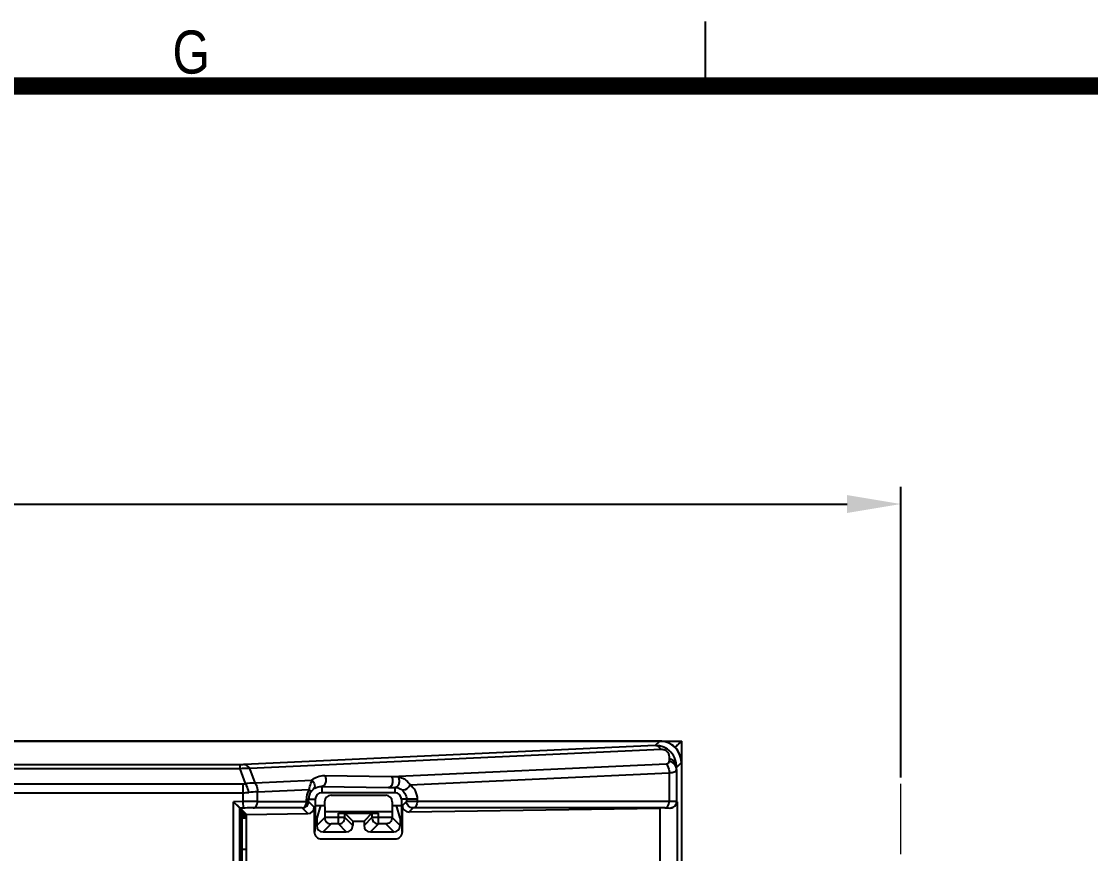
# Model space of a CAD drawing. Header units: millimetres. Extents: x 509 to 2357, y -197 to 647.
# Drawn here: x 2121.42 to 2171.08, y 608.11 to 646.76 of the extents above; entities that cross this region are included whole.
import ezdxf

# ---------------------------------------------------------------- set-up
doc = ezdxf.new("R2010")
doc.units = ezdxf.units.MM
doc.header["$PDMODE"] = 3
doc.header["$PDSIZE"] = 0.7
doc.linetypes.add('CENTER', pattern=[17.8, 10.75, -2.35, 2.35, -2.35])
doc.layers.get('0').update_dxf_attribs({"linetype": 'CONTINUOUS'})
doc.layers.get('Defpoints').update_dxf_attribs({"linetype": 'CONTINUOUS'})
doc.layers.add('3', color=112, linetype='CENTER', lineweight=15)
doc.layers.add('Dim', color=1, linetype='CONTINUOUS')
doc.layers.add('SU', color=7, linetype='CONTINUOUS')
doc.styles.add('OMI-1', font='arial.ttf', dxfattribs={"oblique": 1, "height": 3})
doc.styles.get("Standard").update_dxf_attribs({"font": 'gulim.ttc', "width": 0.8})
doc.dimstyles.new('1', dxfattribs={"dimtxt": 5, "dimasz": 2.5, "dimexe": 0.8, "dimexo": 0.3, "dimgap": 0.5, "dimtad": 1, "dimtoh": 1, "dimdec": 1, "dimzin": 0, "dimdsep": 46, "dimtxsty": 'OMI-1', "dimcen": 0, "dimclrd": 256, "dimclre": 256, "dimclrt": 256, "dimadec": 0, "dimazin": 0, "dimtfac": 0.8, "dimtdec": 1, "dimtix": 1, "dimtmove": 0, "dimatfit": 3, "dimfxl": 1, "dimtolj": 1, "dimtzin": 0, "dimarcsym": 0})

# ---------------------------------------------------------------- blocks, each defined once
blk = doc.blocks.new('*D4173')
at = {"layer": 'Defpoints', "color": 0}
for p in [(2162.271, 624.344), (1967.871, 611.35), (2162.271, 611.35)]:
    blk.add_point(p, dxfattribs=at)
at = {"layer": 'Dim', "lineweight": -2}
for p, q in [((1967.871, 611.65), (1967.871, 625.144)), ((2162.271, 611.65), (2162.271, 625.144)), ((1970.371, 624.344), (2159.771, 624.344))]:
    blk.add_line(p, q, dxfattribs=at)
at = {"layer": 'Dim'}
for points in [[(1970.371, 624.76), (1970.371, 623.927), (1967.871, 624.344)], [(2159.771, 623.927), (2159.771, 624.76), (2162.271, 624.344)]]:
    blk.add_solid(points, dxfattribs=at)
at = {"layer": 'Dim', "insert": (2065.071, 626.375), "char_height": 3, "attachment_point": 5, "style": 'OMI-1'}
blk.add_mtext('\\A1;194.4', dxfattribs=at)

msp = doc.modelspace()

# ---------------------------------------------------------------- linework, layer by layer
msp.add_line((2153.191, 643.759), (2153.191, 646.759))
at = {"color": 7, "linetype": 'Continuous'}
for p, q in [((2093.541, 613.335), (2152.071, 613.335)), ((2150.861, 613.124), (2131.76, 612.24)), ((2151.136, 612.94), (2132.036, 612.057)), ((2150.861, 613.124), (2151.073, 613.335)), ((2152.071, 613.335), (2151.779, 613.043)), ((2151.956, 613.221), (2151.926, 613.19)), ((2152.071, 613.335), (2152.071, 607.258)), ((2151.518, 612.416), (2151.526, 612.531)), ((2131.577, 612.237), (2094.653, 612.237)), ((2131.577, 612.05), (2094.744, 612.05)), ((2131.577, 612.05), (2131.577, 612.237)), ((2131.824, 611.364), (2131.577, 612.05)), ((2132.272, 611.397), (2132.036, 612.057)), ((2138.614, 611.691), (2151.383, 612.281)), ((2139.467, 611.309), (2151.505, 611.865)), ((2151.505, 611.865), (2151.505, 610.529)), ((2151.842, 612), (2151.85, 612.115)), ((2151.842, 612), (2151.842, 610.524)), ((2151.85, 612.115), (2152.071, 612.337)), ((2132.272, 611.397), (2134.908, 611.519)), ((2135.509, 611.734), (2138.614, 611.691)), ((2138.614, 611.691), (2138.92, 611.669)), ((2096.727, 611.35), (2131.723, 611.35)), ((2096.727, 610.937), (2131.723, 610.937)), ((2131.723, 610.524), (2131.723, 611.35)), ((2132.385, 610.981), (2134.784, 611.092)), ((2132.385, 610.529), (2132.385, 610.981)), ((2135.371, 611.226), (2138.476, 611.183)), ((2135.371, 611.226), (2135.371, 610.935)), ((2138.771, 610.935), (2135.371, 610.935)), ((2138.476, 611.183), (2138.771, 611.179)), ((2138.771, 611.179), (2138.771, 610.935)), ((2131.723, 610.524), (2131.269, 610.517)), ((2131.269, 591.391), (2131.269, 610.517)), ((2131.569, 610.222), (2131.269, 610.517)), ((2131.728, 610.225), (2131.723, 610.524)), ((2132.385, 610.529), (2134.76, 610.529)), ((2134.659, 610.635), (2135.071, 610.635)), ((2134.659, 610.529), (2134.659, 610.635)), ((2134.76, 610.529), (2134.76, 610.635)), ((2135.024, 610.269), (2134.76, 610.529)), ((2135.071, 610.635), (2135.071, 609.935)), ((2135.503, 610.516), (2135.505, 610.071)), ((2135.801, 610.821), (2135.797, 610.835)), ((2135.801, 610.821), (2138.342, 610.821)), ((2138.346, 610.835), (2138.342, 610.821)), ((2138.64, 610.516), (2138.638, 610.071)), ((2139.802, 610.635), (2139.071, 610.635)), ((2139.071, 610.635), (2139.071, 609.935)), ((2139.303, 610.529), (2139.119, 610.341)), ((2139.303, 610.635), (2139.303, 610.529)), ((2139.303, 610.522), (2139.303, 610.529)), ((2151.505, 610.529), (2139.303, 610.529)), ((2139.802, 610.635), (2139.802, 610.529)), ((2151.87, 610.515), (2151.842, 610.524)), ((2151.87, 610.515), (2151.87, 607.28)), ((2131.527, 610.263), (2131.505, 610.285)), ((2131.558, 610.233), (2131.545, 610.246)), ((2131.569, 610.222), (2131.566, 610.226)), ((2131.728, 610.225), (2131.569, 610.222)), ((2131.569, 591.691), (2131.569, 610.222)), ((2131.626, 610.166), (2131.569, 610.222)), ((2131.626, 610.166), (2131.663, 610.167)), ((2131.626, 592.285), (2131.626, 610.166)), ((2131.626, 610.091), (2131.663, 610.091)), ((2131.728, 610.066), (2131.626, 610.066)), ((2131.626, 610.012), (2131.783, 610.012)), ((2131.626, 609.985), (2131.671, 609.985)), ((2131.654, 610.139), (2131.663, 610.167)), ((2131.871, 609.925), (2131.654, 610.139)), ((2131.654, 609.934), (2131.871, 609.934)), ((2131.808, 609.988), (2131.663, 609.988)), ((2131.671, 592.485), (2131.671, 609.985)), ((2131.871, 609.909), (2131.671, 609.909)), ((2131.871, 609.925), (2134.729, 609.969)), ((2131.871, 590.998), (2131.871, 609.925)), ((2134.465, 610.229), (2132.191, 610.229)), ((2134.729, 609.969), (2134.465, 610.229)), ((2135.024, 610.269), (2135.024, 609.135)), ((2135.071, 609.935), (2135.049, 609.135)), ((2135.071, 610.335), (2135.497, 610.335)), ((2135.307, 610.335), (2135.133, 609.755)), ((2135.505, 610.071), (2138.638, 610.071)), ((2135.505, 610.071), (2135.505, 609.785)), ((2136.14, 609.985), (2138.003, 609.985)), ((2136.14, 609.484), (2136.14, 609.985)), ((2136.44, 609.784), (2136.44, 609.984)), ((2136.44, 609.984), (2136.81, 609.613)), ((2137.703, 609.984), (2137.333, 609.613)), ((2137.703, 609.984), (2137.703, 609.784)), ((2138.003, 609.484), (2138.003, 609.985)), ((2138.638, 610.071), (2138.638, 609.785)), ((2138.646, 610.335), (2139.071, 610.335)), ((2139.01, 609.755), (2138.836, 610.335)), ((2139.071, 609.935), (2139.094, 609.135)), ((2139.119, 609.135), (2139.119, 610.341)), ((2139.608, 610.229), (2139.423, 610.041)), ((2139.423, 610.041), (2151.071, 610.22)), ((2139.608, 610.229), (2139.603, 610.229)), ((2151.311, 610.229), (2139.608, 610.229)), ((2151.071, 610.22), (2151.071, 607.293)), ((2131.671, 609.855), (2131.871, 609.855)), ((2131.871, 609.831), (2131.671, 609.831)), ((2131.871, 609.755), (2131.671, 609.755)), ((2135.133, 609.755), (2135.071, 609.755)), ((2135.133, 609.413), (2135.505, 609.785)), ((2135.133, 609.755), (2135.133, 609.413)), ((2135.433, 609.113), (2135.803, 609.484)), ((2136.44, 609.784), (2135.505, 609.784)), ((2136.141, 609.484), (2135.803, 609.484)), ((2136.51, 609.113), (2136.14, 609.484)), ((2136.438, 609.753), (2136.44, 609.784)), ((2136.81, 609.413), (2136.454, 609.769)), ((2136.81, 609.613), (2137.333, 609.613)), ((2136.81, 609.613), (2136.81, 609.413)), ((2137.703, 609.784), (2137.333, 609.413)), ((2137.333, 609.613), (2137.333, 609.413)), ((2138.003, 609.484), (2137.633, 609.113)), ((2138.638, 609.784), (2137.703, 609.784)), ((2138.34, 609.484), (2138.003, 609.484)), ((2138.34, 609.484), (2138.71, 609.113)), ((2138.638, 609.785), (2139.01, 609.413)), ((2139.071, 609.755), (2139.01, 609.755)), ((2139.01, 609.755), (2139.01, 609.413)), ((2135.433, 609.113), (2136.51, 609.113)), ((2137.633, 609.113), (2138.71, 609.113)), ((2135.371, 608.788), (2138.771, 608.788)), ((2131.671, 608.315), (2131.871, 608.315))]:
    msp.add_line(p, q, dxfattribs=at)
at = {"const_width": 0.8}
msp.add_lwpolyline([(2353.191, 643.759), (1803.191, 643.759), (1803.191, 263.759), (2353.191, 263.759)], close=True, dxfattribs=at)
at = {"color": 7, "linetype": 'Continuous'}
for points in [[(2151.893, 613.157), (2151.856, 613.121), (2151.818, 613.083), (2151.779, 613.043)], [(2152.031, 613.295), (2152.01, 613.273), (2151.956, 613.221)], [(2152.071, 613.335), (2152.069, 613.332), (2152.061, 613.325), (2152.049, 613.313)], [(2131.383, 610.406), (2131.346, 610.441), (2131.308, 610.478), (2131.269, 610.517)], [(2131.505, 610.285), (2131.45, 610.34), (2131.418, 610.372)]]:
    msp.add_lwpolyline(points, dxfattribs=at)
for centre, radius, start, end in [((2151.071, 612.335), 1, 0, 90), ((2131.723, 611.733), 0.383, 270.0472, 285.2576), ((2131.725, 613.257), 2.32, 269.9714, 276.1813), ((2132.608, 605.11), 5.875, 92.1794, 96.1967), ((2135.556, 610.635), 0.897, 149.3947, 173.0884), ((2135.357, 610.635), 0.597, 149.172, 168.1234), ((2135.328, 610.653), 0.563, 129.4963, 149.1521), ((2135.371, 610.635), 0.3, 90, 180), ((2138.771, 610.635), 0.3, 0, 90), ((2135.557, 610.635), 0.898, 173.0938, 179.9953), ((2135.359, 610.635), 0.599, 168.1379, 179.9815), ((2135.371, 609.135), 0.347, 180, 270), ((2138.771, 609.135), 0.347, 270, 0)]:
    msp.add_arc(centre, radius, start, end, dxfattribs=at)
for centre, major_axis, ratio, start_param, end_param in [((2151.07, 612.334), (0.709, 0.709), 0.997265, -0.784029, 0.784029), ((2135.803, 610.516), (-0.045, 0.302), 0.981628, -0.145647, 1.425058), ((2138.34, 610.516), (0.045, 0.302), 0.981628, -1.425058, 0.145647), ((2134.724, 610.269), (0.214, -0.211), 0.9997, -0.777608, 0.777487), ((2136.14, 609.984), (0.3, 0), 0.005236, 0.005236, 1.570796), ((2138.003, 609.984), (0.3, 0), 0.005236, 1.570796, 1.753107), ((2139.419, 610.341), (0.211, 0.214), 0.999691, -3.934479, -2.34859), ((2135.433, 609.413), (0.212, 0.212), 0.999973, -3.926977, -2.356208), ((2136.51, 609.413), (0.212, -0.212), 0.999973, -0.785384, 0.785384), ((2137.633, 609.413), (0.212, 0.212), 0.999973, 2.356208, 3.926977), ((2138.71, 609.413), (0.212, -0.212), 0.999973, -0.785384, 0.785384)]:
    msp.add_ellipse(centre, major_axis=major_axis, ratio=ratio, start_param=start_param, end_param=end_param, dxfattribs=at)
for points, knots in [([(2151.85, 612.115), (2151.853, 612.239), (2151.813, 612.499), (2151.605, 612.843), (2151.266, 613.076), (2150.994, 613.126), (2150.861, 613.124)], [0, 0, 0, 0, 0.237268, 0.488031, 0.746894, 1, 1, 1, 1]), ([(2151.136, 612.94), (2151.103, 612.991), (2151.025, 613.078), (2150.913, 613.12), (2150.861, 613.124)], [0, 0, 0, 0, 0.537295, 1, 1, 1, 1]), ([(2151.526, 612.531), (2151.532, 612.623), (2151.489, 612.79), (2151.313, 612.923), (2151.192, 612.943), (2151.136, 612.94)], [0, 0, 0, 0, 0.437917, 0.736991, 1, 1, 1, 1]), ([(2151.383, 612.281), (2151.419, 612.283), (2151.494, 612.309), (2151.516, 612.383), (2151.518, 612.416)], [0, 0, 0, 0, 0.523342, 1, 1, 1, 1]), ([(2151.518, 612.416), (2151.607, 612.377), (2151.764, 612.268), (2151.838, 612.086), (2151.842, 612)], [0, 0, 0, 0, 0.529342, 1, 1, 1, 1]), ([(2151.526, 612.531), (2151.615, 612.492), (2151.771, 612.383), (2151.846, 612.201), (2151.85, 612.115)], [0, 0, 0, 0, 0.529342, 1, 1, 1, 1]), ([(2131.76, 612.24), (2131.747, 612.24), (2131.686, 612.237), (2131.625, 612.237), (2131.577, 612.237)], [0, 0, 0, 0, 0.219561, 1, 1, 1, 1]), ([(2132.036, 612.057), (2132.001, 612.06), (2131.848, 612.071), (2131.694, 612.063), (2131.577, 612.05)], [0, 0, 0, 0, 0.230558, 1, 1, 1, 1]), ([(2132.036, 612.057), (2132.002, 612.107), (2131.924, 612.194), (2131.813, 612.237), (2131.76, 612.24)], [0, 0, 0, 0, 0.537295, 1, 1, 1, 1]), ([(2151.383, 612.281), (2151.402, 612.253), (2151.472, 612.124), (2151.502, 611.977), (2151.505, 611.865)], [0, 0, 0, 0, 0.235044, 1, 1, 1, 1]), ([(2151.505, 611.865), (2151.551, 611.866), (2151.633, 611.873), (2151.754, 611.898), (2151.834, 611.956), (2151.842, 612)], [0, 0, 0, 0, 0.360929, 0.642987, 1, 1, 1, 1]), ([(2131.824, 611.364), (2131.863, 611.373), (2132.01, 611.4), (2132.162, 611.407), (2132.272, 611.397)], [0, 0, 0, 0, 0.266097, 1, 1, 1, 1]), ([(2131.824, 611.364), (2131.839, 611.335), (2131.901, 611.202), (2131.946, 611.062), (2131.974, 610.951)], [0, 0, 0, 0, 0.221601, 1, 1, 1, 1]), ([(2132.272, 611.397), (2132.29, 611.369), (2132.357, 611.24), (2132.384, 611.092), (2132.385, 610.981)], [0, 0, 0, 0, 0.233967, 1, 1, 1, 1]), ([(2134.784, 611.092), (2134.796, 611.135), (2134.836, 611.277), (2134.878, 611.42), (2134.908, 611.519)], [0, 0, 0, 0, 0.298134, 1, 1, 1, 1]), ([(2134.908, 611.519), (2134.985, 611.584), (2135.174, 611.697), (2135.393, 611.736), (2135.509, 611.734)], [0, 0, 0, 0, 0.462351, 1, 1, 1, 1]), ([(2134.908, 611.519), (2134.975, 611.466), (2135.049, 611.346), (2135.039, 611.18), (2134.997, 611.112), (2134.97, 611.087)], [0, 0, 0, 0, 0.528209, 0.773332, 1, 1, 1, 1]), ([(2135.509, 611.734), (2135.536, 611.688), (2135.567, 611.578), (2135.555, 611.416), (2135.495, 611.278), (2135.41, 611.227), (2135.371, 611.226)], [0, 0, 0, 0, 0.268294, 0.555285, 0.806539, 1, 1, 1, 1]), ([(2138.614, 611.691), (2138.64, 611.644), (2138.67, 611.534), (2138.657, 611.372), (2138.598, 611.235), (2138.514, 611.184), (2138.476, 611.183)], [0, 0, 0, 0, 0.26847, 0.556897, 0.808739, 1, 1, 1, 1]), ([(2138.92, 611.669), (2138.944, 611.622), (2138.97, 611.514), (2138.953, 611.357), (2138.891, 611.226), (2138.809, 611.179), (2138.771, 611.179)], [0, 0, 0, 0, 0.272774, 0.558202, 0.806523, 1, 1, 1, 1]), ([(2138.92, 611.669), (2138.973, 611.665), (2139.192, 611.613), (2139.374, 611.451), (2139.467, 611.309)], [0, 0, 0, 0, 0.237803, 1, 1, 1, 1]), ([(2134.784, 611.092), (2134.797, 611.079), (2134.831, 611.039), (2134.862, 610.974), (2134.845, 610.941)], [0, 0, 0, 0, 0.338644, 1, 1, 1, 1]), ([(2134.97, 611.087), (2134.994, 611.107), (2135.112, 611.19), (2135.26, 611.229), (2135.371, 611.226)], [0, 0, 0, 0, 0.220913, 1, 1, 1, 1]), ([(2138.771, 611.179), (2138.798, 611.178), (2138.911, 611.168), (2139.022, 611.12), (2139.091, 611.067)], [0, 0, 0, 0, 0.234355, 1, 1, 1, 1]), ([(2139.467, 611.309), (2139.448, 611.265), (2139.375, 611.138), (2139.179, 611.006), (2139.091, 611.067)], [0, 0, 0, 0, 0.307932, 1, 1, 1, 1]), ([(2139.091, 611.067), (2139.149, 611.023), (2139.26, 610.895), (2139.303, 610.727), (2139.303, 610.635)], [0, 0, 0, 0, 0.443899, 1, 1, 1, 1]), ([(2139.467, 611.309), (2139.564, 611.235), (2139.737, 611.033), (2139.802, 610.771), (2139.802, 610.635)], [0, 0, 0, 0, 0.471843, 1, 1, 1, 1]), ([(2132.385, 610.529), (2132.336, 610.529), (2132.116, 610.528), (2131.895, 610.526), (2131.723, 610.524)], [0, 0, 0, 0, 0.219972, 1, 1, 1, 1]), ([(2132.191, 610.229), (2132.246, 610.231), (2132.362, 610.325), (2132.385, 610.456), (2132.385, 610.529)], [0, 0, 0, 0, 0.430824, 1, 1, 1, 1]), ([(2134.465, 610.229), (2134.541, 610.23), (2134.698, 610.295), (2134.76, 610.453), (2134.76, 610.529)], [0, 0, 0, 0, 0.499937, 1, 1, 1, 1]), ([(2134.465, 610.229), (2134.52, 610.231), (2134.636, 610.325), (2134.659, 610.456), (2134.659, 610.529)], [0, 0, 0, 0, 0.430834, 1, 1, 1, 1]), ([(2139.802, 610.529), (2139.802, 610.456), (2139.779, 610.325), (2139.663, 610.231), (2139.608, 610.229)], [0, 0, 0, 0, 0.569174, 1, 1, 1, 1]), ([(2151.311, 610.229), (2151.366, 610.231), (2151.482, 610.325), (2151.505, 610.456), (2151.505, 610.529)], [0, 0, 0, 0, 0.430824, 1, 1, 1, 1]), ([(2151.842, 610.524), (2151.832, 610.526), (2151.799, 610.525), (2151.732, 610.528), (2151.63, 610.528), (2151.55, 610.529), (2151.505, 610.529)], [0, 0, 0, 0, 0.089251, 0.291589, 0.599191, 1, 1, 1, 1]), ([(2151.842, 610.524), (2151.842, 610.461), (2151.8, 610.332), (2151.689, 610.255), (2151.628, 610.236)], [0, 0, 0, 0, 0.500139, 1, 1, 1, 1]), ([(2151.628, 610.236), (2151.696, 610.255), (2151.813, 610.33), (2151.865, 610.456), (2151.87, 610.515)], [0, 0, 0, 0, 0.543819, 1, 1, 1, 1]), ([(2132.191, 610.229), (2132.157, 610.229), (2132.003, 610.228), (2131.848, 610.226), (2131.728, 610.225)], [0, 0, 0, 0, 0.219972, 1, 1, 1, 1]), ([(2151.311, 610.229), (2151.338, 610.229), (2151.414, 610.228), (2151.49, 610.229), (2151.538, 610.225)], [0, 0, 0, 0, 0.361893, 1, 1, 1, 1]), ([(2135.505, 609.784), (2135.505, 609.7), (2135.578, 609.54), (2135.735, 609.484), (2135.803, 609.484)], [0, 0, 0, 0, 0.551802, 1, 1, 1, 1]), ([(2136.141, 609.484), (2136.213, 609.484), (2136.361, 609.54), (2136.43, 609.682), (2136.438, 609.753)], [0, 0, 0, 0, 0.499946, 1, 1, 1, 1]), ([(2138.638, 609.785), (2138.638, 609.701), (2138.565, 609.541), (2138.408, 609.484), (2138.34, 609.484)], [0, 0, 0, 0, 0.55151, 1, 1, 1, 1])]:
    msp.add_open_spline(points, degree=3, knots=knots, dxfattribs=at)
for points in [[(2139.399, 610.309), (2139.342, 610.362), (2139.305, 610.444), (2139.303, 610.522)], [(2139.488, 610.252), (2139.455, 610.265), (2139.424, 610.285), (2139.399, 610.309)], [(2139.603, 610.229), (2139.564, 610.229), (2139.524, 610.237), (2139.488, 610.252)], [(2151.538, 610.225), (2151.568, 610.225), (2151.599, 610.229), (2151.628, 610.236)], [(2137.703, 609.784), (2137.703, 609.715), (2137.73, 609.643), (2137.774, 609.591)], [(2137.774, 609.591), (2137.828, 609.526), (2137.919, 609.484), (2138.003, 609.484)]]:
    msp.add_open_spline(points, degree=3, dxfattribs=at)
at = {"layer": '3', "linetype": 'CENTER', "ltscale": 0.5}
msp.add_line((2162.271, 554.685), (2162.271, 611.35), dxfattribs=at)
at = {"layer": 'SU', "color": 7, "linetype": 'Continuous'}
msp.add_line((2151.071, 613.335), (1979.071, 613.335), dxfattribs=at)
msp.add_arc((2151.071, 612.335), 1, 359.9996, 90.0004, dxfattribs=at)

# ---------------------------------------------------------------- texts
at = {"width": 0.85}
msp.add_text('G', height=2, dxfattribs=at).set_placement((2128.439, 644.335))

# ---------------------------------------------------------------- dimensions: what is measured, and where the dimension line sits
at = {"layer": 'Dim'}
dim = msp.add_linear_dim(base=(2162.271, 624.344), p1=(1967.871, 611.35), p2=(2162.271, 611.35), dimstyle='1', dxfattribs=at)
dim.commit()
dim.dimension.update_dxf_attribs({"geometry": '*D4173', "text_midpoint": (2065.071, 626.375)})

doc.saveas('drawing.dxf')
